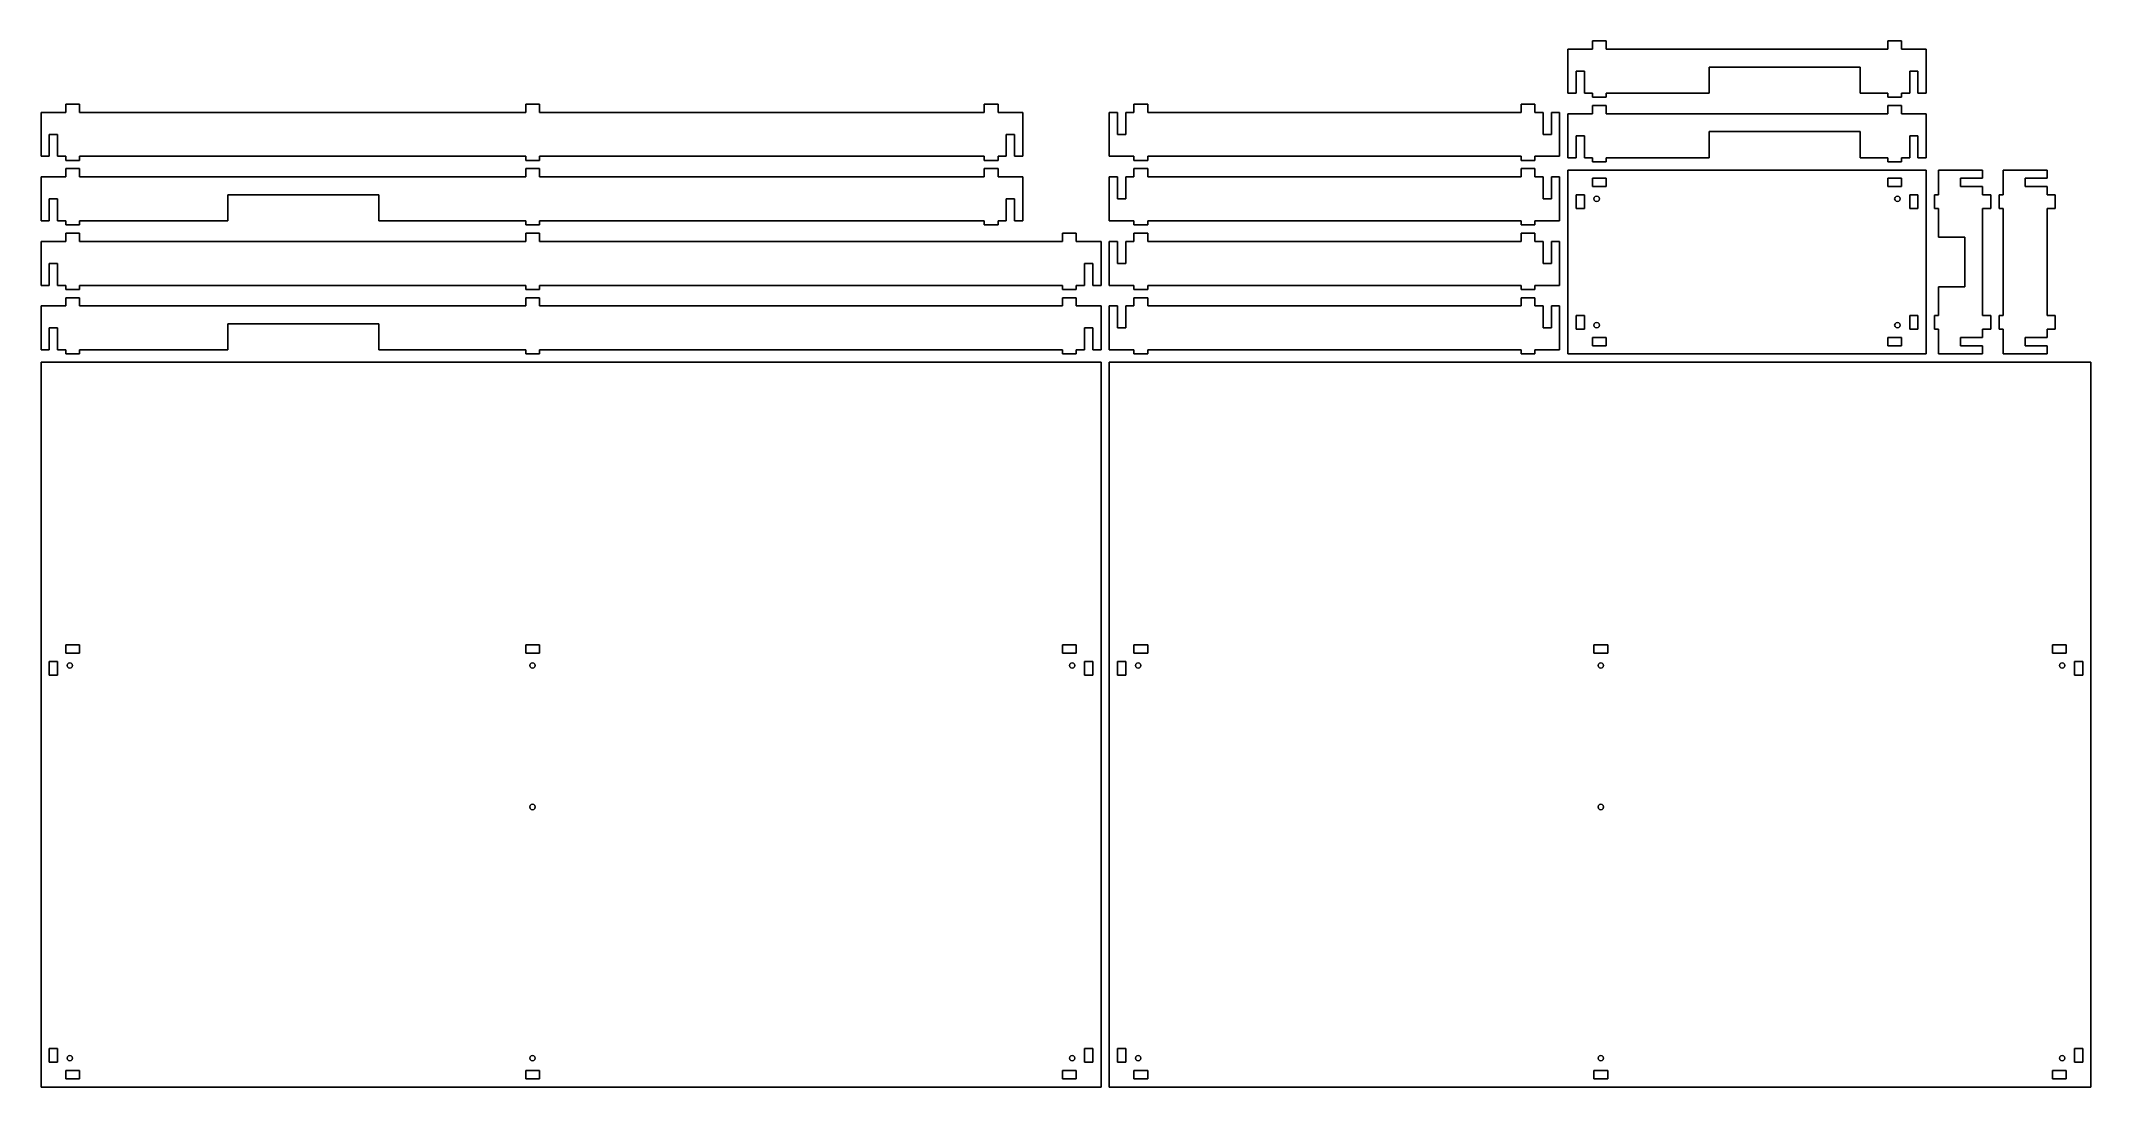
# Model space of a CAD drawing. Extents: x 0 to 746, y 0 to 381.
import ezdxf

# ---------------------------------------------------------------- set-up
doc = ezdxf.new("R2010")
doc.units = 0
doc.header["$MEASUREMENT"] = 0
doc.layers.get('0').update_dxf_attribs({"true_color": 0xffffff})

msp = doc.modelspace()

# ---------------------------------------------------------------- linework, layer by layer
at = {"color": 5, "true_color": 0x0000ff}
for p, q in [((570, 381), (565, 381)), ((565, 381), (565, 378)), ((570, 378), (570, 381)), ((677.5, 381), (672.5, 381)), ((672.5, 381), (672.5, 378)), ((677.5, 378), (677.5, 381)), ((565, 378), (556, 378)), ((556, 378), (556, 362)), ((672.5, 378), (570, 378)), ((686.5, 378), (677.5, 378)), ((686.5, 362), (686.5, 378)), ((559, 362), (559, 370)), ((559, 370), (562, 370)), ((562, 370), (562, 362)), ((607.5, 362), (607.5, 371.5)), ((607.5, 371.5), (662.5, 371.5)), ((662.5, 371.5), (662.5, 362)), ((680.5, 362), (680.5, 370)), ((680.5, 370), (683.5, 370)), ((683.5, 370), (683.5, 362)), ((556, 362), (559, 362)), ((562, 362), (565, 362)), ((565, 362), (565, 360.5)), ((565, 360.5), (570, 360.5)), ((570, 362), (607.5, 362)), ((570, 360.5), (570, 362)), ((662.5, 362), (672.5, 362)), ((672.5, 362), (672.5, 360.5)), ((672.5, 360.5), (677.5, 360.5)), ((677.5, 360.5), (677.5, 362)), ((677.5, 362), (680.5, 362)), ((683.5, 362), (686.5, 362)), ((9, 355), (0, 355)), ((0, 355), (0, 339)), ((14, 358), (9, 358)), ((9, 358), (9, 355)), ((14, 355), (14, 358)), ((176.5, 355), (14, 355)), ((181.5, 358), (176.5, 358)), ((176.5, 358), (176.5, 355)), ((181.5, 355), (181.5, 358)), ((343.5, 355), (181.5, 355)), ((348.5, 358), (343.5, 358)), ((343.5, 358), (343.5, 355)), ((348.5, 355), (348.5, 358)), ((357.5, 355), (348.5, 355)), ((357.5, 339), (357.5, 355)), ((392, 355), (389, 355)), ((389, 355), (389, 339)), ((392, 347), (392, 355)), ((398, 355), (395, 355)), ((395, 355), (395, 347)), ((403, 358), (398, 358)), ((398, 358), (398, 355)), ((403, 355), (403, 358)), ((539, 355), (403, 355)), ((544, 358), (539, 358)), ((539, 358), (539, 355)), ((544, 355), (544, 358)), ((547, 355), (544, 355)), ((547, 347), (547, 355)), ((553, 355), (550, 355)), ((550, 355), (550, 347)), ((553, 339), (553, 355)), ((565, 354.5), (556, 354.5)), ((556, 354.5), (556, 338.5)), ((570, 357.5), (565, 357.5)), ((565, 357.5), (565, 354.5)), ((570, 354.5), (570, 357.5)), ((672.5, 354.5), (570, 354.5)), ((677.5, 357.5), (672.5, 357.5)), ((672.5, 357.5), (672.5, 354.5)), ((677.5, 354.5), (677.5, 357.5)), ((686.5, 354.5), (677.5, 354.5)), ((686.5, 338.5), (686.5, 354.5)), ((3, 339), (3, 347)), ((3, 347), (6, 347)), ((6, 347), (6, 339)), ((351.5, 339), (351.5, 347)), ((351.5, 347), (354.5, 347)), ((354.5, 347), (354.5, 339)), ((395, 347), (392, 347)), ((550, 347), (547, 347)), ((559, 338.5), (559, 346.5)), ((559, 346.5), (562, 346.5)), ((562, 346.5), (562, 338.5)), ((607.5, 338.5), (607.5, 348)), ((607.5, 348), (662.5, 348)), ((662.5, 348), (662.5, 338.5)), ((680.5, 338.5), (680.5, 346.5)), ((680.5, 346.5), (683.5, 346.5)), ((683.5, 346.5), (683.5, 338.5)), ((0, 339), (3, 339)), ((6, 339), (9, 339)), ((9, 339), (9, 337.5)), ((9, 337.5), (14, 337.5)), ((14, 339), (176.5, 339)), ((14, 337.5), (14, 339)), ((176.5, 339), (176.5, 337.5)), ((176.5, 337.5), (181.5, 337.5)), ((181.5, 337.5), (181.5, 339)), ((181.5, 339), (343.5, 339)), ((343.5, 339), (343.5, 337.5)), ((343.5, 337.5), (348.5, 337.5)), ((348.5, 337.5), (348.5, 339)), ((348.5, 339), (351.5, 339)), ((354.5, 339), (357.5, 339)), ((389, 339), (398, 339)), ((398, 339), (398, 337.5)), ((398, 337.5), (403, 337.5)), ((403, 339), (539, 339)), ((403, 337.5), (403, 339)), ((539, 339), (539, 337.5)), ((539, 337.5), (544, 337.5)), ((544, 337.5), (544, 339)), ((544, 339), (553, 339)), ((556, 338.5), (559, 338.5)), ((562, 338.5), (565, 338.5)), ((565, 338.5), (565, 337)), ((565, 337), (570, 337)), ((570, 338.5), (607.5, 338.5)), ((570, 337), (570, 338.5)), ((662.5, 338.5), (672.5, 338.5)), ((672.5, 338.5), (672.5, 337)), ((672.5, 337), (677.5, 337)), ((677.5, 337), (677.5, 338.5)), ((677.5, 338.5), (680.5, 338.5)), ((683.5, 338.5), (686.5, 338.5)), ((9, 331.5), (0, 331.5)), ((0, 331.5), (0, 315.5)), ((14, 334.5), (9, 334.5)), ((9, 334.5), (9, 331.5)), ((14, 331.5), (14, 334.5)), ((176.5, 331.5), (14, 331.5)), ((181.5, 334.5), (176.5, 334.5)), ((176.5, 334.5), (176.5, 331.5)), ((181.5, 331.5), (181.5, 334.5)), ((343.5, 331.5), (181.5, 331.5)), ((348.5, 334.5), (343.5, 334.5)), ((343.5, 334.5), (343.5, 331.5)), ((348.5, 331.5), (348.5, 334.5)), ((357.5, 331.5), (348.5, 331.5)), ((357.5, 315.5), (357.5, 331.5)), ((392, 331.5), (389, 331.5)), ((389, 331.5), (389, 315.5)), ((392, 323.5), (392, 331.5)), ((398, 331.5), (395, 331.5)), ((395, 331.5), (395, 323.5)), ((403, 334.5), (398, 334.5)), ((398, 334.5), (398, 331.5)), ((403, 331.5), (403, 334.5)), ((539, 331.5), (403, 331.5)), ((544, 334.5), (539, 334.5)), ((539, 334.5), (539, 331.5)), ((544, 331.5), (544, 334.5)), ((547, 331.5), (544, 331.5)), ((547, 323.5), (547, 331.5)), ((553, 331.5), (550, 331.5)), ((550, 331.5), (550, 323.5)), ((553, 315.5), (553, 331.5)), ((686.5, 334), (556, 334)), ((556, 334), (556, 267)), ((565, 328), (565, 331)), ((565, 331), (570, 331)), ((570, 331), (570, 328)), ((672.5, 328), (672.5, 331)), ((672.5, 331), (677.5, 331)), ((677.5, 331), (677.5, 328)), ((686.5, 267), (686.5, 334)), ((707, 334), (691, 334)), ((691, 334), (691, 325)), ((699, 328), (699, 331)), ((699, 331), (707, 331)), ((707, 331), (707, 334)), ((730.5, 334), (714.5, 334)), ((714.5, 334), (714.5, 325)), ((722.5, 328), (722.5, 331)), ((722.5, 331), (730.5, 331)), ((730.5, 331), (730.5, 334)), ((3, 315.5), (3, 323.5)), ((3, 323.5), (6, 323.5)), ((6, 323.5), (6, 315.5)), ((68, 315.5), (68, 325)), ((68, 325), (123, 325)), ((123, 325), (123, 315.5)), ((351.5, 315.5), (351.5, 323.5)), ((351.5, 323.5), (354.5, 323.5)), ((354.5, 323.5), (354.5, 315.5)), ((395, 323.5), (392, 323.5)), ((550, 323.5), (547, 323.5)), ((559, 320), (559, 325)), ((559, 325), (562, 325)), ((562, 325), (562, 320)), ((570, 328), (565, 328)), ((565.5, 323.5), (565.634, 324)), ((565.634, 323), (565.5, 323.5)), ((565.634, 324), (566, 324.366)), ((566, 322.634), (565.634, 323)), ((566, 324.366), (566.5, 324.5)), ((566.5, 322.5), (566, 322.634)), ((566.5, 324.5), (567, 324.366)), ((567, 322.634), (566.5, 322.5)), ((567, 324.366), (567.366, 324)), ((567.366, 323), (567, 322.634)), ((567.366, 324), (567.5, 323.5)), ((567.5, 323.5), (567.366, 323)), ((677.5, 328), (672.5, 328)), ((675, 323.5), (675.134, 324)), ((675.134, 323), (675, 323.5)), ((675.134, 324), (675.5, 324.366)), ((675.5, 322.634), (675.134, 323)), ((675.5, 324.366), (676, 324.5)), ((676, 322.5), (675.5, 322.634)), ((676, 324.5), (676.5, 324.366)), ((676.5, 322.634), (676, 322.5)), ((676.5, 324.366), (676.866, 324)), ((676.866, 323), (676.5, 322.634)), ((676.866, 324), (677, 323.5)), ((677, 323.5), (676.866, 323)), ((680.5, 320), (680.5, 325)), ((680.5, 325), (683.5, 325)), ((683.5, 325), (683.5, 320)), ((691, 325), (689.5, 325)), ((689.5, 325), (689.5, 320)), ((707, 328), (699, 328)), ((707, 325), (707, 328)), ((710, 325), (707, 325)), ((710, 320), (710, 325)), ((714.5, 325), (713, 325)), ((713, 325), (713, 320)), ((730.5, 328), (722.5, 328)), ((730.5, 325), (730.5, 328)), ((733.5, 325), (730.5, 325)), ((733.5, 320), (733.5, 325)), ((0, 315.5), (3, 315.5)), ((6, 315.5), (9, 315.5)), ((9, 315.5), (9, 314)), ((9, 314), (14, 314)), ((14, 315.5), (68, 315.5)), ((14, 314), (14, 315.5)), ((123, 315.5), (176.5, 315.5)), ((176.5, 315.5), (176.5, 314)), ((176.5, 314), (181.5, 314)), ((181.5, 314), (181.5, 315.5)), ((181.5, 315.5), (343.5, 315.5)), ((343.5, 315.5), (343.5, 314)), ((343.5, 314), (348.5, 314)), ((348.5, 314), (348.5, 315.5)), ((348.5, 315.5), (351.5, 315.5)), ((354.5, 315.5), (357.5, 315.5)), ((389, 315.5), (398, 315.5)), ((398, 315.5), (398, 314)), ((398, 314), (403, 314)), ((403, 315.5), (539, 315.5)), ((403, 314), (403, 315.5)), ((539, 315.5), (539, 314)), ((539, 314), (544, 314)), ((544, 314), (544, 315.5)), ((544, 315.5), (553, 315.5)), ((562, 320), (559, 320)), ((683.5, 320), (680.5, 320)), ((689.5, 320), (691, 320)), ((691, 320), (691, 309.5)), ((707, 281), (707, 320)), ((707, 320), (710, 320)), ((713, 320), (714.5, 320)), ((714.5, 320), (714.5, 281)), ((730.5, 281), (730.5, 320)), ((730.5, 320), (733.5, 320)), ((9, 308), (0, 308)), ((0, 308), (0, 292)), ((14, 311), (9, 311)), ((9, 311), (9, 308)), ((14, 308), (14, 311)), ((176.5, 308), (14, 308)), ((181.5, 311), (176.5, 311)), ((176.5, 311), (176.5, 308)), ((181.5, 308), (181.5, 311)), ((372, 308), (181.5, 308)), ((377, 311), (372, 311)), ((372, 311), (372, 308)), ((377, 308), (377, 311)), ((386, 308), (377, 308)), ((386, 292), (386, 308)), ((392, 308), (389, 308)), ((389, 308), (389, 292)), ((392, 300), (392, 308)), ((398, 308), (395, 308)), ((395, 308), (395, 300)), ((403, 311), (398, 311)), ((398, 311), (398, 308)), ((403, 308), (403, 311)), ((539, 308), (403, 308)), ((544, 311), (539, 311)), ((539, 311), (539, 308)), ((544, 308), (544, 311)), ((547, 308), (544, 308)), ((547, 300), (547, 308)), ((553, 308), (550, 308)), ((550, 308), (550, 300)), ((553, 292), (553, 308)), ((691, 309.5), (700.5, 309.5)), ((700.5, 309.5), (700.5, 291.5)), ((3, 292), (3, 300)), ((3, 300), (6, 300)), ((6, 300), (6, 292)), ((380, 292), (380, 300)), ((380, 300), (383, 300)), ((383, 300), (383, 292)), ((395, 300), (392, 300)), ((550, 300), (547, 300)), ((0, 292), (3, 292)), ((6, 292), (9, 292)), ((9, 292), (9, 290.5)), ((14, 292), (176.5, 292)), ((14, 290.5), (14, 292)), ((176.5, 292), (176.5, 290.5)), ((181.5, 290.5), (181.5, 292)), ((181.5, 292), (372, 292)), ((372, 292), (372, 290.5)), ((377, 290.5), (377, 292)), ((377, 292), (380, 292)), ((383, 292), (386, 292)), ((389, 292), (398, 292)), ((398, 292), (398, 290.5)), ((403, 292), (539, 292)), ((403, 290.5), (403, 292)), ((539, 292), (539, 290.5)), ((544, 290.5), (544, 292)), ((544, 292), (553, 292)), ((700.5, 291.5), (691, 291.5)), ((691, 291.5), (691, 281)), ((9, 284.5), (0, 284.5)), ((0, 284.5), (0, 268.5)), ((9, 290.5), (14, 290.5)), ((14, 287.5), (9, 287.5)), ((9, 287.5), (9, 284.5)), ((14, 284.5), (14, 287.5)), ((176.5, 284.5), (14, 284.5)), ((176.5, 290.5), (181.5, 290.5)), ((181.5, 287.5), (176.5, 287.5)), ((176.5, 287.5), (176.5, 284.5)), ((181.5, 284.5), (181.5, 287.5)), ((372, 284.5), (181.5, 284.5)), ((372, 290.5), (377, 290.5)), ((377, 287.5), (372, 287.5)), ((372, 287.5), (372, 284.5)), ((377, 284.5), (377, 287.5)), ((386, 284.5), (377, 284.5)), ((386, 268.5), (386, 284.5)), ((392, 284.5), (389, 284.5)), ((389, 284.5), (389, 268.5)), ((392, 276.5), (392, 284.5)), ((398, 284.5), (395, 284.5)), ((395, 284.5), (395, 276.5)), ((398, 290.5), (403, 290.5)), ((403, 287.5), (398, 287.5)), ((398, 287.5), (398, 284.5)), ((403, 284.5), (403, 287.5)), ((539, 284.5), (403, 284.5)), ((539, 290.5), (544, 290.5)), ((544, 287.5), (539, 287.5)), ((539, 287.5), (539, 284.5)), ((544, 284.5), (544, 287.5)), ((547, 284.5), (544, 284.5)), ((547, 276.5), (547, 284.5)), ((553, 284.5), (550, 284.5)), ((550, 284.5), (550, 276.5)), ((553, 268.5), (553, 284.5)), ((3, 268.5), (3, 276.5)), ((3, 276.5), (6, 276.5)), ((6, 276.5), (6, 268.5)), ((68, 268.5), (68, 278)), ((68, 278), (123, 278)), ((123, 278), (123, 268.5)), ((380, 268.5), (380, 276.5)), ((380, 276.5), (383, 276.5)), ((383, 276.5), (383, 268.5)), ((395, 276.5), (392, 276.5)), ((550, 276.5), (547, 276.5)), ((559, 276), (559, 281)), ((559, 281), (562, 281)), ((562, 281), (562, 276)), ((565.5, 277.5), (565.634, 278)), ((565.634, 277), (565.5, 277.5)), ((565.634, 278), (566, 278.366)), ((566, 276.634), (565.634, 277)), ((566, 278.366), (566.5, 278.5)), ((566.5, 276.5), (566, 276.634)), ((566.5, 278.5), (567, 278.366)), ((567, 276.634), (566.5, 276.5)), ((567, 278.366), (567.366, 278)), ((567.366, 277), (567, 276.634)), ((567.366, 278), (567.5, 277.5)), ((567.5, 277.5), (567.366, 277)), ((675, 277.5), (675.134, 278)), ((675.134, 277), (675, 277.5)), ((675.134, 278), (675.5, 278.366)), ((675.5, 276.634), (675.134, 277)), ((675.5, 278.366), (676, 278.5)), ((676, 276.5), (675.5, 276.634)), ((676, 278.5), (676.5, 278.366)), ((676.5, 276.634), (676, 276.5)), ((676.5, 278.366), (676.866, 278)), ((676.866, 277), (676.5, 276.634)), ((676.866, 278), (677, 277.5)), ((677, 277.5), (676.866, 277)), ((680.5, 276), (680.5, 281)), ((680.5, 281), (683.5, 281)), ((683.5, 281), (683.5, 276)), ((691, 281), (689.5, 281)), ((689.5, 281), (689.5, 276)), ((710, 281), (707, 281)), ((710, 276), (710, 281)), ((714.5, 281), (713, 281)), ((713, 281), (713, 276)), ((733.5, 281), (730.5, 281)), ((733.5, 276), (733.5, 281)), ((562, 276), (559, 276)), ((565, 270), (565, 273)), ((565, 273), (570, 273)), ((570, 270), (565, 270)), ((570, 273), (570, 270)), ((672.5, 270), (672.5, 273)), ((672.5, 273), (677.5, 273)), ((677.5, 270), (672.5, 270)), ((677.5, 273), (677.5, 270)), ((683.5, 276), (680.5, 276)), ((689.5, 276), (691, 276)), ((691, 276), (691, 267)), ((699, 270), (699, 273)), ((699, 273), (707, 273)), ((707, 270), (699, 270)), ((707, 273), (707, 276)), ((707, 276), (710, 276)), ((707, 267), (707, 270)), ((713, 276), (714.5, 276)), ((714.5, 276), (714.5, 267)), ((722.5, 270), (722.5, 273)), ((722.5, 273), (730.5, 273)), ((730.5, 270), (722.5, 270)), ((730.5, 273), (730.5, 276)), ((730.5, 276), (733.5, 276)), ((730.5, 267), (730.5, 270)), ((0, 268.5), (3, 268.5)), ((386, 264), (0, 264)), ((0, 264), (0, 0)), ((6, 268.5), (9, 268.5)), ((9, 268.5), (9, 267)), ((9, 267), (14, 267)), ((14, 268.5), (68, 268.5)), ((14, 267), (14, 268.5)), ((123, 268.5), (176.5, 268.5)), ((176.5, 268.5), (176.5, 267)), ((176.5, 267), (181.5, 267)), ((181.5, 267), (181.5, 268.5)), ((181.5, 268.5), (372, 268.5)), ((372, 268.5), (372, 267)), ((372, 267), (377, 267)), ((377, 267), (377, 268.5)), ((377, 268.5), (380, 268.5)), ((383, 268.5), (386, 268.5)), ((386, 0), (386, 264)), ((389, 268.5), (398, 268.5)), ((746.5, 264), (389, 264)), ((389, 264), (389, 0)), ((398, 268.5), (398, 267)), ((398, 267), (403, 267)), ((403, 268.5), (539, 268.5)), ((403, 267), (403, 268.5)), ((539, 268.5), (539, 267)), ((539, 267), (544, 267)), ((544, 267), (544, 268.5)), ((544, 268.5), (553, 268.5)), ((556, 267), (686.5, 267)), ((691, 267), (707, 267)), ((714.5, 267), (730.5, 267)), ((746.5, 0), (746.5, 264)), ((9, 158), (9, 161)), ((9, 161), (14, 161)), ((14, 158), (9, 158)), ((14, 161), (14, 158)), ((176.5, 158), (176.5, 161)), ((176.5, 161), (181.5, 161)), ((181.5, 158), (176.5, 158)), ((181.5, 161), (181.5, 158)), ((372, 158), (372, 161)), ((372, 161), (377, 161)), ((377, 158), (372, 158)), ((377, 161), (377, 158)), ((398, 158), (398, 161)), ((398, 161), (403, 161)), ((403, 158), (398, 158)), ((403, 161), (403, 158)), ((565.5, 158), (565.5, 161)), ((565.5, 161), (570.5, 161)), ((570.5, 158), (565.5, 158)), ((570.5, 161), (570.5, 158)), ((732.5, 158), (732.5, 161)), ((732.5, 161), (737.5, 161)), ((737.5, 158), (732.5, 158)), ((737.5, 161), (737.5, 158)), ((3, 150), (3, 155)), ((3, 155), (6, 155)), ((6, 150), (3, 150)), ((6, 155), (6, 150)), ((9.5, 153.5), (9.634, 154)), ((9.634, 153), (9.5, 153.5)), ((9.634, 154), (10, 154.366)), ((10, 152.634), (9.634, 153)), ((10, 154.366), (10.5, 154.5)), ((10.5, 152.5), (10, 152.634)), ((10.5, 154.5), (11, 154.366)), ((11, 152.634), (10.5, 152.5)), ((11, 154.366), (11.366, 154)), ((11.366, 153), (11, 152.634)), ((11.366, 154), (11.5, 153.5)), ((11.5, 153.5), (11.366, 153)), ((178, 153.5), (178.134, 154)), ((178.134, 153), (178, 153.5)), ((178.134, 154), (178.5, 154.366)), ((178.5, 152.634), (178.134, 153)), ((178.5, 154.366), (179, 154.5)), ((179, 152.5), (178.5, 152.634)), ((179, 154.5), (179.5, 154.366)), ((179.5, 152.634), (179, 152.5)), ((179.5, 154.366), (179.866, 154)), ((179.866, 153), (179.5, 152.634)), ((179.866, 154), (180, 153.5)), ((180, 153.5), (179.866, 153)), ((374.5, 153.5), (374.634, 154)), ((374.634, 153), (374.5, 153.5)), ((374.634, 154), (375, 154.366)), ((375, 152.634), (374.634, 153)), ((375, 154.366), (375.5, 154.5)), ((375.5, 152.5), (375, 152.634)), ((375.5, 154.5), (376, 154.366)), ((376, 152.634), (375.5, 152.5)), ((376, 154.366), (376.366, 154)), ((376.366, 153), (376, 152.634)), ((376.366, 154), (376.5, 153.5)), ((376.5, 153.5), (376.366, 153)), ((380, 150), (380, 155)), ((380, 155), (383, 155)), ((383, 150), (380, 150)), ((383, 155), (383, 150)), ((392, 150), (392, 155)), ((392, 155), (395, 155)), ((395, 150), (392, 150)), ((395, 155), (395, 150)), ((398.5, 153.5), (398.634, 154)), ((398.634, 153), (398.5, 153.5)), ((398.634, 154), (399, 154.366)), ((399, 152.634), (398.634, 153)), ((399, 154.366), (399.5, 154.5)), ((399.5, 152.5), (399, 152.634)), ((399.5, 154.5), (400, 154.366)), ((400, 152.634), (399.5, 152.5)), ((400, 154.366), (400.366, 154)), ((400.366, 153), (400, 152.634)), ((400.366, 154), (400.5, 153.5)), ((400.5, 153.5), (400.366, 153)), ((567, 153.5), (567.134, 154)), ((567.134, 153), (567, 153.5)), ((567.134, 154), (567.5, 154.366)), ((567.5, 152.634), (567.134, 153)), ((567.5, 154.366), (568, 154.5)), ((568, 152.5), (567.5, 152.634)), ((568, 154.5), (568.5, 154.366)), ((568.5, 152.634), (568, 152.5)), ((568.5, 154.366), (568.866, 154)), ((568.866, 153), (568.5, 152.634)), ((568.866, 154), (569, 153.5)), ((569, 153.5), (568.866, 153)), ((735, 153.5), (735.134, 154)), ((735.134, 153), (735, 153.5)), ((735.134, 154), (735.5, 154.366)), ((735.5, 152.634), (735.134, 153)), ((735.5, 154.366), (736, 154.5)), ((736, 152.5), (735.5, 152.634)), ((736, 154.5), (736.5, 154.366)), ((736.5, 152.634), (736, 152.5)), ((736.5, 154.366), (736.866, 154)), ((736.866, 153), (736.5, 152.634)), ((736.866, 154), (737, 153.5)), ((737, 153.5), (736.866, 153)), ((740.5, 150), (740.5, 155)), ((740.5, 155), (743.5, 155)), ((743.5, 150), (740.5, 150)), ((743.5, 155), (743.5, 150)), ((178, 102), (178.134, 102.5)), ((178.134, 101.5), (178, 102)), ((178.134, 102.5), (178.5, 102.866)), ((178.5, 101.134), (178.134, 101.5)), ((178.5, 102.866), (179, 103)), ((179, 101), (178.5, 101.134)), ((179, 103), (179.5, 102.866)), ((179.5, 101.134), (179, 101)), ((179.5, 102.866), (179.866, 102.5)), ((179.866, 101.5), (179.5, 101.134)), ((179.866, 102.5), (180, 102)), ((180, 102), (179.866, 101.5)), ((567, 102), (567.134, 102.5)), ((567.134, 101.5), (567, 102)), ((567.134, 102.5), (567.5, 102.866)), ((567.5, 101.134), (567.134, 101.5)), ((567.5, 102.866), (568, 103)), ((568, 101), (567.5, 101.134)), ((568, 103), (568.5, 102.866)), ((568.5, 101.134), (568, 101)), ((568.5, 102.866), (568.866, 102.5)), ((568.866, 101.5), (568.5, 101.134)), ((568.866, 102.5), (569, 102)), ((569, 102), (568.866, 101.5)), ((3, 9), (3, 14)), ((3, 14), (6, 14)), ((6, 9), (3, 9)), ((6, 14), (6, 9)), ((9.5, 10.5), (9.634, 11)), ((9.634, 10), (9.5, 10.5)), ((9.634, 11), (10, 11.366)), ((10, 9.634), (9.634, 10)), ((10, 11.366), (10.5, 11.5)), ((10.5, 9.5), (10, 9.634)), ((10.5, 11.5), (11, 11.366)), ((11, 9.634), (10.5, 9.5)), ((11, 11.366), (11.366, 11)), ((11.366, 10), (11, 9.634)), ((11.366, 11), (11.5, 10.5)), ((11.5, 10.5), (11.366, 10)), ((178, 10.5), (178.134, 11)), ((178.134, 10), (178, 10.5)), ((178.134, 11), (178.5, 11.366)), ((178.5, 9.634), (178.134, 10)), ((178.5, 11.366), (179, 11.5)), ((179, 9.5), (178.5, 9.634)), ((179, 11.5), (179.5, 11.366)), ((179.5, 9.634), (179, 9.5)), ((179.5, 11.366), (179.866, 11)), ((179.866, 10), (179.5, 9.634)), ((179.866, 11), (180, 10.5)), ((180, 10.5), (179.866, 10)), ((374.5, 10.5), (374.634, 11)), ((374.634, 10), (374.5, 10.5)), ((374.634, 11), (375, 11.366)), ((375, 9.634), (374.634, 10)), ((375, 11.366), (375.5, 11.5)), ((375.5, 9.5), (375, 9.634)), ((375.5, 11.5), (376, 11.366)), ((376, 9.634), (375.5, 9.5)), ((376, 11.366), (376.366, 11)), ((376.366, 10), (376, 9.634)), ((376.366, 11), (376.5, 10.5)), ((376.5, 10.5), (376.366, 10)), ((380, 9), (380, 14)), ((380, 14), (383, 14)), ((383, 9), (380, 9)), ((383, 14), (383, 9)), ((392, 9), (392, 14)), ((392, 14), (395, 14)), ((395, 9), (392, 9)), ((395, 14), (395, 9)), ((398.5, 10.5), (398.634, 11)), ((398.634, 10), (398.5, 10.5)), ((398.634, 11), (399, 11.366)), ((399, 9.634), (398.634, 10)), ((399, 11.366), (399.5, 11.5)), ((399.5, 9.5), (399, 9.634)), ((399.5, 11.5), (400, 11.366)), ((400, 9.634), (399.5, 9.5)), ((400, 11.366), (400.366, 11)), ((400.366, 10), (400, 9.634)), ((400.366, 11), (400.5, 10.5)), ((400.5, 10.5), (400.366, 10)), ((567, 10.5), (567.134, 11)), ((567.134, 10), (567, 10.5)), ((567.134, 11), (567.5, 11.366)), ((567.5, 9.634), (567.134, 10)), ((567.5, 11.366), (568, 11.5)), ((568, 9.5), (567.5, 9.634)), ((568, 11.5), (568.5, 11.366)), ((568.5, 9.634), (568, 9.5)), ((568.5, 11.366), (568.866, 11)), ((568.866, 10), (568.5, 9.634)), ((568.866, 11), (569, 10.5)), ((569, 10.5), (568.866, 10)), ((735, 10.5), (735.134, 11)), ((735.134, 10), (735, 10.5)), ((735.134, 11), (735.5, 11.366)), ((735.5, 9.634), (735.134, 10)), ((735.5, 11.366), (736, 11.5)), ((736, 9.5), (735.5, 9.634)), ((736, 11.5), (736.5, 11.366)), ((736.5, 9.634), (736, 9.5)), ((736.5, 11.366), (736.866, 11)), ((736.866, 10), (736.5, 9.634)), ((736.866, 11), (737, 10.5)), ((737, 10.5), (736.866, 10)), ((740.5, 9), (740.5, 14)), ((740.5, 14), (743.5, 14)), ((743.5, 9), (740.5, 9)), ((743.5, 14), (743.5, 9)), ((0, 0), (386, 0)), ((9, 3), (9, 6)), ((9, 6), (14, 6)), ((14, 3), (9, 3)), ((14, 6), (14, 3)), ((176.5, 3), (176.5, 6)), ((176.5, 6), (181.5, 6)), ((181.5, 3), (176.5, 3)), ((181.5, 6), (181.5, 3)), ((372, 3), (372, 6)), ((372, 6), (377, 6)), ((377, 3), (372, 3)), ((377, 6), (377, 3)), ((389, 0), (746.5, 0)), ((398, 3), (398, 6)), ((398, 6), (403, 6)), ((403, 3), (398, 3)), ((403, 6), (403, 3)), ((565.5, 3), (565.5, 6)), ((565.5, 6), (570.5, 6)), ((570.5, 3), (565.5, 3)), ((570.5, 6), (570.5, 3)), ((732.5, 3), (732.5, 6)), ((732.5, 6), (737.5, 6)), ((737.5, 3), (732.5, 3)), ((737.5, 6), (737.5, 3))]:
    msp.add_line(p, q, dxfattribs=at)

doc.saveas('drawing.dxf')
